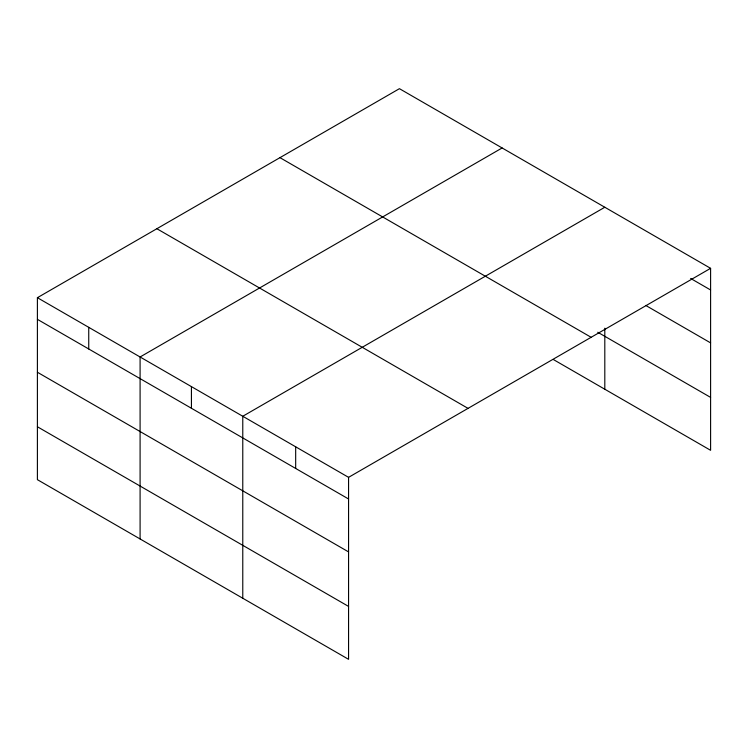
<?xml version="1.0" encoding="UTF-8"?>
<svg xmlns="http://www.w3.org/2000/svg" width="748" height="748" viewBox="0 0 748 748"><rect width="100%" height="100%" fill="white"/><g stroke="black" fill="none" stroke-linecap="round" stroke-linejoin="round"><path stroke-width="1.12" d="M710.6 268.326L399.432 88.675L37.4 297.695L37.4 479.674L348.568 659.325L348.568 477.346L710.6 268.326L710.6 450.305L553.455 359.582M502.114 147.964L140.091 356.974L140.091 538.953M604.805 207.252L242.773 416.262L242.773 598.241M690.638 278.452L710.6 289.972M645.72 305.427L710.6 342.883M597.755 332.243L710.6 397.394M279.958 157.65L591.135 337.301M156.865 228.72L468.042 408.371M37.4 297.695L348.568 477.346M37.4 319.34L348.568 498.991M37.4 372.252L348.568 551.902M37.4 426.762L348.568 606.413M604.805 328.194L604.805 389.222M295.675 446.808L295.675 468.454M191.432 386.623L191.432 408.268M88.741 327.334L88.741 348.979"/></g></svg>
